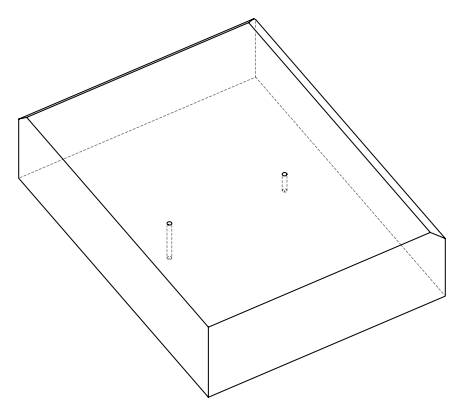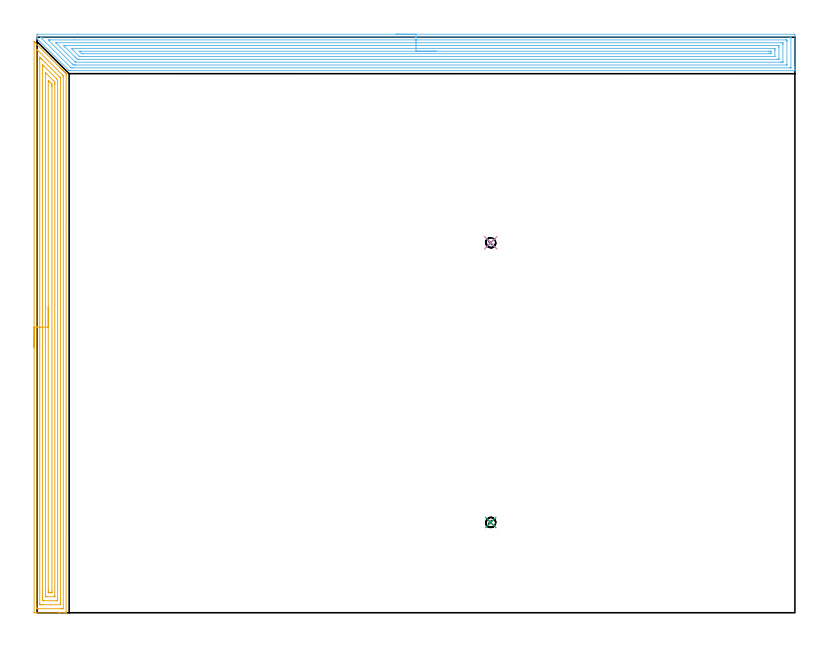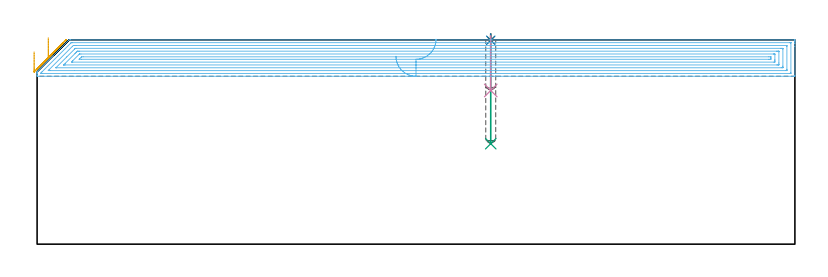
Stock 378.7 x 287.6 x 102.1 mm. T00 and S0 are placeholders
(PLAN: 6 operations, 2 tool changes, 35.1 min)
(1 SPOT_DRILL | STEP1POCKET | NXT0321_9005460120000 | 0.03 min | 1 mm3)
(2 SPOT_DRILL_1 | STEP1POCKET_1 | NXT0321_9005460120000 | 0.03 min | 42 mm3)
(3 DRILL_BLIND_HOLE_INTO_CENTER | STEP1POCKET | UGT0301_445 | 0.22 min | 943 mm3)
(4 DRILL_BLIND_HOLE_INTO_CENTER_1 | STEP1POCKET_1 | UGT0301_445 | 0.11 min | 470 mm3)
(5 AREA_MILL | FG_CHAMFER_SURFACE | UGT0205_001 | 13.62 min | 36777 mm3)
(6 AREA_MILL_1 | FG_CHAMFER_SURFACE_1 | UGT0205_001 | 21.09 min | 61107 mm3)
(TOOL NXT0321_9005460120000 | NC Spot Drill, 142deg, 12mm, Carbide, Uncoated | D12 PA142 FL30 Z2)
(TOOL UGT0301_445 | Carbide Drill 5.0 mm | D5 PA118 FL52 Z2)
(TOOL UGT0205_001 | Chamfer Mill 20 x 3 x 45 deg. | D20 FL50 Z2)
(OP 1 SPOT_DRILL)
G17 G21 G94 G90
T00 M6
G54
G17 G0 G90 X226.7 Y45.1 S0 M3
G43 Z112.1 H0
G94 G81 G98 Z101.885 F250. R105.1
G80
M5
M2
(OP 2 SPOT_DRILL_1)
G17 G21 G94 G90
T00 M6
G54
G17 G0 G90 X226.7 Y184.9 S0 M3
G43 Z112.1 H0
G94 G81 G98 Z101.885 F250. R105.1
G80
M5
M2
(OP 3 DRILL_BLIND_HOLE_INTO_CENTER)
G17 G21 G94 G90
T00 M6
G54
G17 G0 G90 X226.7 Y45.1 S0 M3
G43 Z112.1 H0
G94 G81 G98 Z50.2 F250. R104.1
G80
M5
M2
(OP 4 DRILL_BLIND_HOLE_INTO_CENTER_1)
G17 G21 G94 G90
T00 M6
G54
G17 G0 G90 X226.7 Y184.9 S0 M3
G43 Z112.1 H0
G94 G81 G98 Z76.8 F250. R104.1
G80
M5
M2
(OP 5 AREA_MILL)
G17 G21 G94 G90
T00 M6
G54
G17 G0 G90 X-1.5 Y132.7 S1061 M3
G43 Z112.1 H0
Z96.1
G94 G1 Y132.738 Z95.228 F250.
Y132.852 Z94.364
Y133.041 Z93.512
Y133.303 Z92.68
Y133.637 Z91.874
Y134.04 Z91.1
Y134.508 Z90.364
Y135.04 Z89.672
Y135.629 Z89.029
Y136.272 Z88.44
Y136.964 Z87.909
Y137.7 Z87.44
Y138.474 Z87.037
Y139.28 Z86.703
Y140.112 Z86.441
Y140.963 Z86.252
Y141.828 Z86.138
Y142.7 Z86.1
Y285.106
X-1.495 Y285.374 Z86.105
X-1.494 Y285.382 Z86.106
X-1.474 Y285.374 Z86.125
X-0.719 Y284.62 Z86.877
X11.442 Y272.458 Z99.042
X11.804 Y272.098 Z99.4
X12.299 Y271.601 Z99.899
X12.526 Y271.375 Z100.124
X12.688 Y271.215 Z100.283
X12.846 Y271.055 Z100.443
X12.973 Y270.928 Z100.571
X13.13 Y270.773 Z100.725
X13.283 Y270.618 Z100.881
X13.42 Y270.481 Z101.017
X13.572 Y270.331 Z101.167
X13.72 Y270.181 Z101.318
X13.867 Y270.035 Z101.464
X14.014 Y269.889 Z101.609
X14.157 Y269.744 Z101.755
X14.313 Y269.588 Z101.911
X14.456 Y269.445 Z102.051
X14.489 Y269.408 Z102.082
X14.502 Y269.39 Z102.094
X14.5 Y268.694 Z102.1
Y0.17
X14.505 Y0.01 Z102.095
X14.483 Y0.008 Z102.074
X14.12 Y0. Z101.72
X13.82 Z101.419
X13.13 Z100.725
X11.901 Z99.498
X11.362 Z98.956
X10.747 Z98.343
X-1.284 Y0.001 Z86.314
X-1.492 Y0.01 Z86.106
X-1.499 Y0.218 Z86.099
Y0.249
X-1.5 Y142.7 Z86.1
X-0.086 Z87.514
X-0.085 Y281.381 Z87.515
X-0.084 Y281.469 Z87.516
X-0.082 Y281.512 Z87.518
X-0.08 Y281.518 Z87.52
X-0.069 Y281.51 Z87.531
X0.028 Y281.418 Z87.628
X0.246 Y281.204 Z87.846
X12.755 Y268.694 Z100.355
X12.927 Y268.517 Z100.527
X13.063 Y268.375 Z100.663
X13.079 Y268.345 Z100.679
X13.081 Y268.322 Z100.681
X13.083 Y268.27 Z100.683
X13.086 Y267.845 Z100.686
X13.085 Y2.196 Z100.685
X13.084 Y2.09 Z100.684
X13.081 Y2.038 Z100.681
X13.08 Y2.019 Z100.68
X13.053 Y2.01 Z100.653
X12.647 Y2.002 Z100.247
X12.246 Y2.001 Z99.846
X11.766 Y2. Z99.366
X0.754 Y2.001 Z88.354
X0.272 Y2.002 Z87.872
X0.033 Y2.01 Z87.633
X-0.079 Y2.015 Z87.521
X-0.085 Y2.363 Z87.515
Y2.408
X-0.086 Y142.7 Z87.514
X1.328 Z88.928
X1.329 Y276.736 Z88.929
Y277.049
X1.334 Y277.63 Z88.934
X1.335 Y277.646 Z88.935
X1.362 Y277.63 Z88.962
X1.638 Y277.36 Z89.238
X2.264 Y276.736 Z89.864
X2.522 Y276.479 Z90.122
X11.362 Y267.638 Z98.962
X11.541 Y267.453 Z99.141
X11.63 Y267.359 Z99.23
X11.664 Y267.306 Z99.264
X11.666 Y267.22 Z99.266
X11.67 Y266.907 Z99.27
X11.671 Y266.594 Z99.271
Y266.013
Y4.776
X11.668 Y4.196 Z99.268
X11.666 Y4.04 Z99.266
X11.664 Y4.01 Z99.264
X11.619 Y4.006 Z99.219
X11.554 Y4.001 Z99.154
X6.597 Y4. Z94.197
X2.522 Z90.122
X1.831 Y4.001 Z89.431
X1.638 Y4.004 Z89.238
X1.445 Y4.01 Z89.045
X1.335 Y4.017 Z88.935
X1.333 Y4.091 Z88.933
X1.331 Y4.196 Z88.931
X1.329 Y4.508 Z88.929
X1.328 Y142.7 Z88.928
X2.743 Z90.343
Y273.693
X2.744 Y273.746 Z90.344
X2.747 Y273.782 Z90.347
X2.748 Y273.79 Z90.348
X2.762 Y273.777 Z90.362
X2.969 Y273.577 Z90.569
X3.389 Y273.162 Z90.989
X9.594 Y266.956 Z97.194
X9.642 Y266.907 Z97.242
X10.25 Y266.244 Z97.85
X10.257 Y265.12 Z97.857
Y7.1
X10.256 Y6.876 Z97.856
X10.251 Y6.212 Z97.851
X10.237 Y6.01 Z97.837
X10.027 Y6.006 Z97.627
X9.577 Y6. Z97.177
X3.389 Z90.989
X2.969 Y6.006 Z90.569
X2.765 Y6.01 Z90.365
X2.75 Y6.123 Z90.35
X2.744 Y6.652 Z90.344
Y6.876
X2.743 Y7.547 Z90.343
Y142.7
X4.157 Z91.757
Y269.588
X4.158 Y269.721 Z91.758
X4.162 Y269.857 Z91.762
X4.165 Y269.925 Z91.765
X4.214 Y269.88 Z91.814
X4.29 Y269.809 Z91.89
X4.514 Y269.588 Z92.114
X8.087 Y266.013 Z95.687
X8.71 Y265.381 Z96.31
X8.836 Y265.249 Z96.436
X8.839 Y265.12 Z96.439
X8.841 Y264.987 Z96.441
X8.843 Y264.226 Z96.443
Y264.092
Y8.529
X8.841 Y8.394 Z96.441
X8.836 Y8.126 Z96.436
X8.827 Y8.009 Z96.427
X8.792 Y8.007 Z96.392
X8.71 Y8.003 Z96.31
X8.482 Y8.001 Z96.082
X4.946 Y8. Z92.546
X4.29 Y8.004 Z91.89
X4.197 Y8.007 Z91.797
X4.172 Y8.01 Z91.772
X4.164 Y8.019 Z91.764
X4.162 Y8.08 Z91.762
X4.159 Y8.259 Z91.759
X4.157 Y8.529 Z91.757
Y8.663
Y142.7
X5.571 Z93.171
X5.572 Y265.12 Z93.172
X5.573 Y265.61 Z93.173
X5.578 Y266.013 Z93.178
X5.58 Y266.061 Z93.18
X5.634 Y266.013 Z93.234
X6.058 Y265.593 Z93.658
X6.532 Y265.12 Z94.132
X6.942 Y264.708 Z94.542
X7.419 Y264.226 Z95.019
X7.425 Y263.738 Z95.025
X7.427 Y263.333 Z95.027
X7.429 Y262.841 Z95.029
X7.428 Y10.451 Z95.028
X7.427 Y10.205 Z95.027
X7.424 Y10.082 Z95.024
X7.422 Y10.024 Z95.022
X7.414 Y10.009 Z95.014
X7.383 Y10.005 Z94.983
X6.942 Y10.001 Z94.542
X6.503 Y10. Z94.103
X6.058 Y10.001 Z93.658
X5.615 Y10.004 Z93.215
X5.58 Y10.01 Z93.18
X5.577 Y10.043 Z93.177
X5.573 Y10.451 Z93.173
X5.571 Y10.942 Z93.171
Y11.344
Y142.7
Y143.572 Z93.209
Y144.436 Z93.323
Y145.288 Z93.512
Y146.12 Z93.774
Y146.926 Z94.108
Y147.7 Z94.511
Y148.436 Z94.98
Y149.128 Z95.511
Y149.771 Z96.1
Y150.36 Z96.743
Y150.891 Z97.435
Y151.36 Z98.171
Y151.763 Z98.945
Y152.097 Z99.751
Y152.359 Z100.583
Y152.548 Z101.435
Y152.662 Z102.3
Y152.7 Z103.171
G0 Z112.1
M5
M2
(OP 6 AREA_MILL_1)
G17 G21 G94 G90
T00 M6
G54
G17 G0 G90 X179.35 Y289.1 S1061 M3
G43 Z112.1 H0
Z93.9
G94 G1 X179.388 Z93.028 F250.
X179.502 Z92.164
X179.691 Z91.312
X179.953 Z90.48
X180.287 Z89.674
X180.69 Z88.9
X181.158 Z88.164
X181.69 Z87.472
X182.279 Z86.829
X182.922 Z86.24
X183.614 Z85.708
X184.35 Z85.24
X185.124 Z84.837
X185.93 Z84.503
X186.762 Z84.241
X187.614 Z84.052
X188.478 Z83.938
X189.35 Z83.9
X378.067
X378.348 Y289.098 Z83.901
X378.69 Y289.092 Z83.906
X378.7 Y288.746 Z84.251
Y274.195 Z98.8
Y272.779 Z100.218
Y272.408 Z100.587
Y271.668 Z101.332
Y271.41 Z101.59
Y270.97 Z102.022
X378.69 Y270.903 Z102.088
X378.515 Y270.9 Z102.1
X16.732
X15.993 Y270.904 Z102.089
X15.837 Y271.062 Z101.937
X0.17 Y286.73 Z86.269
X0.01 Y286.899 Z86.094
X0.001 Y287.068 Z85.926
X0. Y287.434 Z85.566
Y287.744 Z85.256
Y288.485 Z84.511
Y288.855 Z84.141
X0.002 Y289.091 Z83.905
X0.185 Y289.1 Z83.9
X189.35
Y287.686 Z85.314
X376.373 Y287.685 Z85.315
X376.561 Y287.682 Z85.318
X376.679 Y287.679 Z85.321
X376.69 Y287.651 Z85.349
X376.693 Y287.592 Z85.408
X376.699 Y287.172 Z85.828
Y272.408 Z100.592
X376.698 Y272.356 Z100.644
X376.694 Y272.33 Z100.67
X376.692 Y272.323 Z100.677
X376.655 Y272.32 Z100.68
X376.467 Y272.315 Z100.685
X376.373 Y272.314 Z100.686
X376.279
X17.626 Y272.315 Z100.685
X17.532
X17.344 Y272.32 Z100.68
X17.032 Y272.33 Z100.67
X16.947 Y272.408 Z100.592
X16.732 Y272.619 Z100.381
X2.421 Y286.929 Z86.071
X2.095 Y287.263 Z85.737
X2.016 Y287.345 Z85.655
X2.009 Y287.452 Z85.548
X2.002 Y287.592 Z85.408
Y287.644 Z85.356
X2.005 Y287.67 Z85.33
X2.008 Y287.677 Z85.323
X2.046 Y287.68 Z85.32
X2.233 Y287.685 Z85.315
X2.327 Y287.686 Z85.314
X2.421
X189.35
Y286.272 Z86.728
X374.024 Y286.271 Z86.729
X374.49 Y286.267 Z86.733
X374.644 Y286.265 Z86.735
X374.69 Y286.261 Z86.739
X374.694 Y286.155 Z86.845
X374.698 Y286.015 Z86.985
X374.699 Y285.805 Z87.195
X374.7 Y285.596 Z87.404
X374.699 Y274.195 Z98.805
X374.698 Y273.987 Z99.013
X374.69 Y273.775 Z99.225
X374.685 Y273.735 Z99.265
X374.664 Y273.733 Z99.267
X374.606 Y273.731 Z99.269
X374.49 Y273.729 Z99.271
X19.415
X18.986
X18.521 Y273.732 Z99.268
X18.086 Y273.736 Z99.264
X17.626 Y274.173 Z98.827
X17.605 Y274.195 Z98.805
X5.994 Y285.805 Z87.195
X5.539 Y286.265 Z86.735
X5.999 Y286.268 Z86.732
X6.428 Y286.271 Z86.729
X18.698 Y286.272 Z86.728
X189.35
Y284.857 Z88.143
X371.862
X372.651 Y284.85 Z88.15
X372.69 Y284.849 Z88.151
X372.694 Y284.8 Z88.2
X372.698 Y284.688 Z88.312
X372.699 Y284.466 Z88.534
X372.7 Y284.02 Z88.98
X372.699 Y275.535 Z97.465
X372.697 Y275.312 Z97.688
X372.694 Y275.201 Z97.799
X372.69 Y275.151 Z97.849
X372.64 Y275.149 Z97.851
X371.807 Y275.143 Z97.857
X371.752
X19.36
X19.151 Y275.148 Z97.852
X19.128 Y275.149 Z97.851
X19.087 Y275.174 Z97.826
X18.948 Y275.307 Z97.693
X18.775 Y275.475 Z97.525
X14.822 Y279.427 Z93.573
X9.466 Y284.783 Z88.217
X9.441 Y284.811 Z88.189
X9.42 Y284.84 Z88.16
X9.415 Y284.851 Z88.149
X9.437 Y284.852 Z88.148
X9.577 Y284.857 Z88.143
X9.632
X189.35
Y283.443 Z89.557
X369.7
X370.018 Y283.442 Z89.558
X370.599 Y283.439 Z89.561
X370.666 Y283.436 Z89.564
X370.69 Y283.423 Z89.577
X370.696 Y283.341 Z89.659
X370.698 Y283.126 Z89.874
X370.7 Y282.445 Z90.555
Y276.874 Z96.126
X370.698 Y276.704 Z96.296
X370.695 Y276.619 Z96.381
X370.691 Y276.577 Z96.423
X370.687 Y276.564 Z96.436
X370.652 Y276.563 Z96.437
X370.334 Y276.558 Z96.442
X370.018 Y276.557 Z96.443
X369.441
X21.204
X20.625 Y276.558 Z96.442
X20.309 Y276.562 Z96.438
X20.205 Y276.564 Z96.436
X20.133 Y276.577 Z96.423
X20.072 Y276.635 Z96.365
X19.827 Y276.874 Z96.126
X19.415 Y277.283 Z95.717
X18.931 Y277.767 Z95.233
X14.049 Y282.65 Z90.35
X13.574 Y283.126 Z89.874
X13.418 Y283.287 Z89.713
X13.296 Y283.415 Z89.585
X13.282 Y283.437 Z89.563
X13.323 Y283.439 Z89.561
X13.414 Y283.441 Z89.559
X13.731 Y283.443 Z89.557
X14.049
X189.35
Y282.029 Z90.971
X368.229 Y282.028 Z90.972
X368.435
X368.61 Y282.024 Z90.976
X368.688 Y282.022 Z90.978
X368.691 Y281.976 Z91.024
X368.698 Y281.765 Z91.235
X368.7 Y281.34 Z91.66
Y280.869 Z92.131
X368.698 Y278.192 Z94.808
X368.693 Y278.034 Z94.966
X368.69 Y277.982 Z95.018
X368.659 Y277.978 Z95.022
X368.574 Y277.976 Z95.024
X368.229 Y277.972 Z95.028
X368.025 Y277.971 Z95.029
X21.893 Y277.972 Z95.028
X21.204 Y277.977 Z95.023
X21.186 Y277.978 Z95.022
X21.166 Y277.993 Z95.007
X21.117 Y278.035 Z94.965
X21.025 Y278.124 Z94.876
X17.809 Y281.34 Z91.66
X17.626 Y281.525 Z91.475
X17.149 Y282.022 Z90.978
X17.626 Y282.027 Z90.973
X17.831 Y282.028 Z90.972
X189.35 Y282.029 Z90.971
Y280.615 Z92.385
X365.546
X366.273 Y280.613 Z92.387
X366.44 Y280.611 Z92.389
X366.607 Y280.608 Z92.392
X366.69 Y280.596 Z92.404
X366.694 Y280.533 Z92.467
X366.697 Y280.447 Z92.553
X366.699 Y280.188 Z92.812
X366.696 Y279.553 Z93.447
X366.692 Y279.424 Z93.576
X366.69 Y279.397 Z93.603
X366.663 Y279.392 Z93.608
X366.605 Y279.389 Z93.611
X366.44 Y279.387 Z93.613
X365.714 Y279.385 Z93.615
X22.993 Y279.386 Z93.614
X22.262 Y279.39 Z93.61
X22.229 Y279.392 Z93.608
X22.16 Y279.448 Z93.552
X22.098 Y279.501 Z93.499
X21.151 Y280.447 Z92.553
X21.1 Y280.501 Z92.499
X21.007 Y280.602 Z92.398
X21.042 Y280.609 Z92.391
X22.098 Y280.615 Z92.385
X189.35
X190.222 Z92.423
X191.086 Z92.537
X191.938 Z92.726
X192.77 Z92.988
X193.576 Z93.322
X194.35 Z93.725
X195.086 Z94.194
X195.778 Z94.725
X196.421 Z95.314
X197.01 Z95.957
X197.542 Z96.65
X198.01 Z97.385
X198.413 Z98.159
X198.747 Z98.965
X199.009 Z99.797
X199.198 Z100.649
X199.312 Z101.514
X199.35 Z102.385
G0 Z112.1
M5
M2
